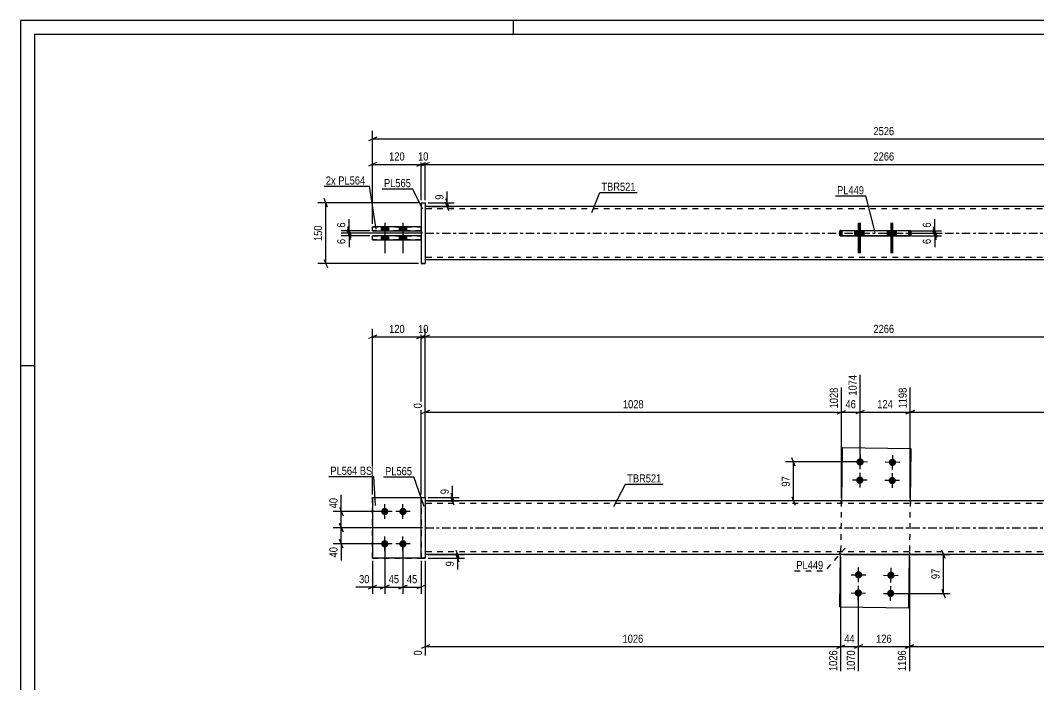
# Model space of a CAD drawing. Header units: millimetres. Extents: x 0 to 594, y 0 to 420.
# Drawn here: x 0 to 359.4, y 185.4 to 420 of the extents above; entities that cross this region are included whole.
import ezdxf

# ---------------------------------------------------------------- set-up
doc = ezdxf.new("R2010")
doc.units = ezdxf.units.MM
doc.linetypes.add('DXK_LINE_DOT2', pattern=[3.9198, 1.9599, -1.9599])
doc.linetypes.add('DXK_LINE_DOT3', pattern=[5.9187, 2.979, -0.9799, 0.9799, -0.9799])
doc.styles.add('Arial Narrow', font='ARIALN.TTF', dxfattribs={"height": 0.2})

# ---------------------------------------------------------------- blocks, each defined once
blk = doc.blocks.new('Unknown-585696459-1128')
at = {"color": 5, "linetype": 'Continuous'}
for p, q in [((594, 420), (0, 420)), ((0, 420), (0, 0)), ((174, 415), (174, 420)), ((589, 415), (5, 415)), ((5, 415), (5, 5)), ((5, 298), (0, 298))]:
    blk.add_line(p, q, dxfattribs=at)
blk = doc.blocks.new('Part-585696459-2000 - 1994')
at = {"linetype": 'Continuous'}
blk.add_hatch(color=2, dxfattribs=at).paths.add_polyline_path([(423.74, 231.42), (422.94, 232.82), (424.54, 232.82)])
at = {"color": 2, "linetype": 'Continuous'}
for p, q in [((466.6, 250.28), (142.91, 250.28)), ((466.6, 231.42), (142.91, 231.42)), ((423.74, 231.42), (422.94, 232.82)), ((422.94, 232.82), (424.54, 232.82)), ((424.54, 232.82), (423.74, 231.42))]:
    blk.add_line(p, q, dxfattribs=at)
at = {"color": 7, "linetype": 'DXK_LINE_DOT2'}
for p, q in [((142.91, 250.28), (142.91, 231.42)), ((466.6, 249.42), (142.91, 249.42)), ((289.61, 250.28), (289.61, 249.42)), ((314.2, 250.28), (314.2, 249.42)), ((466.6, 231.42), (466.6, 250.28)), ((466.6, 232.28), (142.91, 232.28)), ((289.37, 231.42), (289.37, 232.28)), ((313.96, 231.42), (313.96, 232.28))]:
    blk.add_line(p, q, dxfattribs=at)
at = {"color": 7, "linetype": 'DXK_LINE_DOT3'}
blk.add_line((142.91, 240.85), (466.6, 240.85), dxfattribs=at)
at = {"color": 2, "linetype": 'Continuous'}
blk.add_circle((423.74, 232.32), 1, dxfattribs=at)
blk = doc.blocks.new('Part-585696459-2017 - 1994')
at = {"color": 2, "linetype": 'Continuous'}
for p, q in [((124.34, 251.57), (141.48, 251.57)), ((124.34, 251.57), (124.34, 230.14)), ((141.48, 230.14), (124.34, 230.14)), ((124.34, 230.14), (124.34, 230.14))]:
    blk.add_line(p, q, dxfattribs=at)
at = {"color": 7, "linetype": 'DXK_LINE_DOT2'}
for p, q in [((124.34, 251.57), (141.48, 251.57)), ((141.48, 251.57), (141.48, 251.57)), ((141.48, 251.57), (141.48, 230.14)), ((124.34, 230.14), (141.48, 230.14)), ((124.34, 230.14), (124.34, 230.14))]:
    blk.add_line(p, q, dxfattribs=at)
blk = doc.blocks.new('Part-585696459-2022 - 1994')
at = {"color": 7, "linetype": 'DXK_LINE_DOT2'}
for p, q in [((124.34, 251.57), (141.48, 251.57)), ((124.34, 251.57), (141.48, 251.57)), ((124.34, 230.14), (124.34, 251.57)), ((141.48, 251.57), (141.48, 251.57)), ((141.48, 251.57), (141.48, 230.14)), ((124.34, 230.14), (141.48, 230.14)), ((141.48, 230.14), (124.34, 230.14)), ((124.34, 230.14), (124.34, 230.14))]:
    blk.add_line(p, q, dxfattribs=at)
blk = doc.blocks.new('Part-585696459-2027 - 1994')
at = {"color": 2, "linetype": 'Continuous'}
for p, q in [((141.48, 251.57), (142.91, 251.57)), ((141.48, 230.14), (141.48, 251.57)), ((142.91, 251.57), (142.91, 251.57)), ((142.91, 251.57), (142.91, 230.14)), ((141.48, 230.14), (142.91, 230.14))]:
    blk.add_line(p, q, dxfattribs=at)
at = {"color": 7, "linetype": 'DXK_LINE_DOT2'}
for p, q in [((141.48, 251.57), (142.91, 251.57)), ((142.91, 230.14), (141.48, 230.14)), ((141.48, 230.14), (141.48, 230.14)), ((142.91, 230.14), (142.91, 230.14))]:
    blk.add_line(p, q, dxfattribs=at)
blk = doc.blocks.new('Part-585696459-2032 - 1994')
at = {"color": 2, "linetype": 'Continuous'}
for p, q in [((290.02, 269.16), (289.77, 250.28)), ((290.02, 269.16), (314.3, 268.83)), ((314.3, 268.83), (314.05, 250.28)), ((289.26, 212.87), (289.51, 231.42)), ((313.55, 212.55), (313.8, 231.42)), ((289.26, 212.87), (313.55, 212.55))]:
    blk.add_line(p, q, dxfattribs=at)
at = {"color": 7, "linetype": 'DXK_LINE_DOT2'}
for p, q in [((289.77, 250.28), (289.51, 231.42)), ((314.05, 250.28), (313.8, 231.42))]:
    blk.add_line(p, q, dxfattribs=at)
blk = doc.blocks.new('Bolt-585696459-2034 - 1994')
at = {"linetype": 'Continuous'}
for points in [[(128.62, 245.28), (128.35, 245.31), (128.1, 245.39), (127.87, 245.53), (127.67, 245.71), (127.51, 245.92), (127.4, 246.17), (127.34, 246.43), (127.34, 246.7), (127.4, 246.96), (127.51, 247.21), (127.67, 247.43), (127.87, 247.61), (128.1, 247.74), (128.35, 247.82), (128.62, 247.85), (128.89, 247.82), (129.14, 247.74), (129.38, 247.61), (129.58, 247.43), (129.74, 247.21), (129.84, 246.96), (129.9, 246.7), (129.9, 246.43), (129.84, 246.17), (129.74, 245.92), (129.58, 245.71), (129.38, 245.53), (129.14, 245.39), (128.89, 245.31)], [(135.05, 245.28), (134.78, 245.31), (134.53, 245.39), (134.29, 245.53), (134.09, 245.71), (133.94, 245.92), (133.83, 246.17), (133.77, 246.43), (133.77, 246.7), (133.83, 246.96), (133.94, 247.21), (134.09, 247.43), (134.29, 247.61), (134.53, 247.74), (134.78, 247.82), (135.05, 247.85), (135.32, 247.82), (135.57, 247.74), (135.81, 247.61), (136.01, 247.43), (136.16, 247.21), (136.27, 246.96), (136.33, 246.7), (136.33, 246.43), (136.27, 246.17), (136.16, 245.92), (136.01, 245.71), (135.81, 245.53), (135.57, 245.39), (135.32, 245.31)], [(128.62, 233.85), (128.35, 233.88), (128.1, 233.96), (127.87, 234.1), (127.67, 234.28), (127.51, 234.49), (127.4, 234.74), (127.34, 235), (127.34, 235.27), (127.4, 235.53), (127.51, 235.78), (127.67, 236), (127.87, 236.18), (128.1, 236.31), (128.35, 236.4), (128.62, 236.42), (128.89, 236.4), (129.14, 236.31), (129.38, 236.18), (129.58, 236), (129.74, 235.78), (129.84, 235.53), (129.9, 235.27), (129.9, 235), (129.84, 234.74), (129.74, 234.49), (129.58, 234.28), (129.38, 234.1), (129.14, 233.96), (128.89, 233.88)], [(135.05, 233.85), (134.78, 233.88), (134.53, 233.96), (134.29, 234.1), (134.09, 234.28), (133.94, 234.49), (133.83, 234.74), (133.77, 235), (133.77, 235.27), (133.83, 235.53), (133.94, 235.78), (134.09, 236), (134.29, 236.18), (134.53, 236.31), (134.78, 236.4), (135.05, 236.42), (135.32, 236.4), (135.57, 236.31), (135.81, 236.18), (136.01, 236), (136.16, 235.78), (136.27, 235.53), (136.33, 235.27), (136.33, 235), (136.27, 234.74), (136.16, 234.49), (136.01, 234.28), (135.81, 234.1), (135.57, 233.96), (135.32, 233.88)]]:
    blk.add_hatch(color=1, dxfattribs=at).paths.add_polyline_path(points)
at = {"color": 1, "linetype": 'Continuous'}
for p, q in [((128.62, 243.99), (128.62, 249.14)), ((135.05, 243.99), (135.05, 249.14)), ((131.19, 246.57), (126.05, 246.57)), ((137.62, 246.57), (132.48, 246.57)), ((128.62, 232.57), (128.62, 237.71)), ((135.05, 232.57), (135.05, 237.71)), ((131.19, 235.14), (126.05, 235.14)), ((137.62, 235.14), (132.48, 235.14))]:
    blk.add_line(p, q, dxfattribs=at)
blk = doc.blocks.new('Bolt-585696459-2035 - 1994')
at = {"linetype": 'Continuous'}
for points in [[(297.67, 264.05, -1), (295.09, 264.09, -1)], [(309.09, 263.9, -1), (306.52, 263.94, -1)], [(297.58, 257.63, -1), (295.01, 257.66, -1)], [(309.01, 257.47, -1), (306.44, 257.51, -1)]]:
    blk.add_hatch(color=1, dxfattribs=at).paths.add_polyline_path(points)
at = {"color": 1, "linetype": 'Continuous'}
for p, q in [((296.41, 266.64), (296.35, 261.5)), ((307.84, 266.49), (307.77, 261.35)), ((298.95, 264.04), (293.81, 264.11)), ((310.38, 263.88), (305.24, 263.95)), ((296.33, 260.21), (296.26, 255.07)), ((307.76, 260.06), (307.69, 254.92)), ((298.86, 257.61), (293.72, 257.68)), ((310.29, 257.46), (305.15, 257.52))]:
    blk.add_line(p, q, dxfattribs=at)
blk = doc.blocks.new('Bolt-585696459-2036 - 1994')
at = {"linetype": 'Continuous'}
for points in [[(294.56, 224.23, -1), (297.13, 224.2, -1)], [(305.99, 224.08, -1), (308.56, 224.04, -1)], [(294.47, 217.8, -1), (297.05, 217.77, -1)], [(305.9, 217.65, -1), (308.47, 217.62, -1)]]:
    blk.add_hatch(color=1, dxfattribs=at).paths.add_polyline_path(points)
at = {"color": 1, "linetype": 'Continuous'}
for p, q in [((295.81, 221.64), (295.88, 226.78)), ((307.24, 221.49), (307.31, 226.63)), ((293.27, 224.25), (298.42, 224.18)), ((304.7, 224.1), (309.84, 224.03)), ((295.73, 215.21), (295.79, 220.36)), ((307.15, 215.06), (307.22, 220.2)), ((293.19, 217.82), (298.33, 217.75)), ((304.62, 217.67), (309.76, 217.6))]:
    blk.add_line(p, q, dxfattribs=at)
blk = doc.blocks.new('Part-585696459-1714 - 1676')
at = {"color": 2, "linetype": 'Continuous'}
for p, q in [((141.48, 347.11), (124.34, 347.11)), ((124.34, 345.69), (124.34, 347.11)), ((124.34, 345.69), (141.48, 345.69)), ((124.34, 345.69), (124.34, 345.69)), ((141.48, 345.69), (141.48, 347.11))]:
    blk.add_line(p, q, dxfattribs=at)
at = {"color": 7, "linetype": 'DXK_LINE_DOT2'}
for p, q in [((124.34, 347.11), (141.48, 347.11)), ((141.48, 345.69), (124.34, 345.69))]:
    blk.add_line(p, q, dxfattribs=at)
blk = doc.blocks.new('Bolt-585696459-1689 - 1676')
at = {"linetype": 'Continuous'}
for points in [[(127.34, 345.69), (129.91, 345.69), (129.91, 347.11), (127.34, 347.11)], [(127.34, 345.69), (129.91, 345.69), (129.91, 347.11), (127.34, 347.11)], [(133.76, 345.69), (136.34, 345.69), (136.34, 347.11), (133.76, 347.11)], [(133.76, 345.69), (136.34, 345.69), (136.34, 347.11), (133.76, 347.11)], [(127.34, 342.54), (129.91, 342.54), (129.91, 343.97), (127.34, 343.97)], [(127.34, 342.54), (129.91, 342.54), (129.91, 343.97), (127.34, 343.97)], [(133.76, 342.54), (136.34, 342.54), (136.34, 343.97), (133.76, 343.97)], [(133.76, 342.54), (136.34, 342.54), (136.34, 343.97), (133.76, 343.97)]]:
    blk.add_hatch(color=1, dxfattribs=at).paths.add_polyline_path(points)
at = {"color": 1, "linetype": 'Continuous'}
for p, q in [((127.34, 347.11), (127.34, 345.69)), ((127.34, 347.11), (127.34, 345.69)), ((128.62, 348.54), (128.62, 337.83)), ((128.62, 348.54), (128.62, 337.83)), ((129.91, 347.11), (129.91, 345.69)), ((129.91, 347.11), (129.91, 345.69)), ((133.76, 347.11), (133.76, 345.69)), ((133.76, 347.11), (133.76, 345.69)), ((135.05, 348.54), (135.05, 337.83)), ((135.05, 348.54), (135.05, 337.83)), ((136.34, 347.11), (136.34, 345.69)), ((136.34, 347.11), (136.34, 345.69)), ((127.34, 343.97), (127.34, 342.54)), ((127.34, 343.97), (127.34, 342.54)), ((129.91, 343.97), (129.91, 342.54)), ((129.91, 343.97), (129.91, 342.54)), ((133.76, 343.97), (133.76, 342.54)), ((133.76, 343.97), (133.76, 342.54)), ((136.34, 343.97), (136.34, 342.54)), ((136.34, 343.97), (136.34, 342.54))]:
    blk.add_line(p, q, dxfattribs=at)
blk = doc.blocks.new('Part-585696459-1694 - 1676')
at = {"color": 7, "linetype": 'DXK_LINE_DOT2'}
for p, q in [((289.26, 343.97), (289.26, 345.69)), ((289.61, 345.69), (289.26, 345.69)), ((313.55, 343.97), (313.55, 345.69)), ((289.61, 343.97), (289.26, 343.97))]:
    blk.add_line(p, q, dxfattribs=at)
at = {"color": 2, "linetype": 'Continuous'}
for p, q in [((314.3, 345.69), (289.61, 345.69)), ((290.02, 343.97), (290.02, 345.69)), ((314.3, 345.69), (314.3, 343.97)), ((314.3, 343.97), (289.61, 343.97))]:
    blk.add_line(p, q, dxfattribs=at)
blk = doc.blocks.new('Part-585696459-1699 - 1676')
at = {"color": 2, "linetype": 'Continuous'}
for p, q in [((141.48, 355.54), (142.91, 355.54)), ((141.48, 355.54), (141.48, 334.11)), ((142.91, 355.54), (142.91, 355.54)), ((142.91, 355.54), (142.91, 334.11)), ((142.91, 334.11), (141.48, 334.11)), ((141.48, 334.11), (141.48, 334.11))]:
    blk.add_line(p, q, dxfattribs=at)
at = {"color": 7, "linetype": 'DXK_LINE_DOT2'}
for p, q in [((141.48, 355.54), (142.91, 355.54)), ((141.48, 334.11), (142.91, 334.11)), ((141.48, 334.11), (141.48, 334.11))]:
    blk.add_line(p, q, dxfattribs=at)
blk = doc.blocks.new('Part-585696459-1749 - 1676')
at = {"linetype": 'Continuous'}
blk.add_hatch(color=2, dxfattribs=at).paths.add_polyline_path([(423.74, 344.83), (422.94, 346.23), (424.54, 346.23)])
at = {"color": 2, "linetype": 'Continuous'}
for p, q in [((466.6, 354.26), (142.91, 354.26)), ((289.61, 345.83), (314.2, 345.83)), ((289.61, 345.83), (289.61, 343.83)), ((313.96, 345.69), (313.96, 345.83)), ((314.2, 345.83), (314.2, 345.69)), ((423.74, 344.83), (422.94, 346.23)), ((422.94, 346.23), (424.54, 346.23)), ((424.54, 346.23), (423.74, 344.83)), ((314.2, 343.83), (289.61, 343.83)), ((313.96, 343.97), (313.96, 343.83)), ((314.2, 343.83), (314.2, 343.97)), ((466.6, 335.4), (142.91, 335.4))]:
    blk.add_line(p, q, dxfattribs=at)
at = {"color": 7, "linetype": 'DXK_LINE_DOT2'}
for p, q in [((142.91, 354.26), (142.91, 335.4)), ((466.6, 353.4), (142.91, 353.4)), ((466.6, 335.4), (466.6, 354.26)), ((289.37, 345.83), (289.37, 343.83)), ((289.61, 345.83), (289.37, 345.83)), ((313.96, 345.83), (313.96, 343.97)), ((314.2, 345.83), (314.2, 343.97)), ((289.61, 343.83), (289.37, 343.83)), ((466.6, 336.26), (142.91, 336.26))]:
    blk.add_line(p, q, dxfattribs=at)
at = {"color": 7, "linetype": 'DXK_LINE_DOT3'}
blk.add_line((142.91, 344.83), (466.6, 344.83), dxfattribs=at)
at = {"color": 2, "linetype": 'Continuous'}
blk.add_circle((423.74, 345.73), 1, dxfattribs=at)
blk = doc.blocks.new('Bolt-585696459-1755 - 1676')
at = {"linetype": 'Continuous'}
for points in [[(297.58, 345.69), (295.01, 345.69), (295.01, 343.97), (297.58, 343.97)], [(297.67, 345.69), (295.09, 345.69), (295.09, 343.97), (297.67, 343.97)], [(309.01, 345.69), (306.44, 345.69), (306.44, 343.97), (309.01, 343.97)], [(309.09, 345.69), (306.52, 345.69), (306.52, 343.97), (309.09, 343.97)]]:
    blk.add_hatch(color=1, dxfattribs=at).paths.add_polyline_path(points)
at = {"color": 1, "linetype": 'Continuous'}
for p, q in [((295.01, 345.69), (295.01, 343.97)), ((295.09, 345.69), (295.09, 343.97)), ((296.29, 348.54), (296.29, 337.83)), ((296.38, 348.54), (296.38, 337.83)), ((297.58, 345.69), (297.58, 343.97)), ((297.67, 345.69), (297.67, 343.97)), ((306.44, 345.69), (306.44, 343.97)), ((306.52, 345.69), (306.52, 343.97)), ((307.72, 348.54), (307.72, 337.83)), ((307.81, 348.54), (307.81, 337.83)), ((309.01, 345.69), (309.01, 343.97)), ((309.09, 345.69), (309.09, 343.97))]:
    blk.add_line(p, q, dxfattribs=at)
blk = doc.blocks.new('Bolt-585696459-1756 - 1676')
at = {"linetype": 'Continuous'}
for points in [[(294.47, 343.97), (297.05, 343.97), (297.05, 345.69), (294.47, 345.69)], [(294.56, 343.97), (297.13, 343.97), (297.13, 345.69), (294.56, 345.69)], [(305.9, 343.97), (308.47, 343.97), (308.47, 345.69), (305.9, 345.69)], [(305.99, 343.97), (308.56, 343.97), (308.56, 345.69), (305.99, 345.69)]]:
    blk.add_hatch(color=1, dxfattribs=at).paths.add_polyline_path(points)
at = {"color": 1, "linetype": 'Continuous'}
for p, q in [((294.47, 345.69), (294.47, 343.97)), ((294.56, 345.69), (294.56, 343.97)), ((295.76, 348.54), (295.76, 337.83)), ((295.85, 348.54), (295.85, 337.83)), ((297.05, 345.69), (297.05, 343.97)), ((297.13, 345.69), (297.13, 343.97)), ((305.9, 345.69), (305.9, 343.97)), ((305.99, 345.69), (305.99, 343.97)), ((307.19, 348.54), (307.19, 337.83)), ((307.27, 348.54), (307.27, 337.83)), ((308.47, 345.69), (308.47, 343.97)), ((308.56, 345.69), (308.56, 343.97))]:
    blk.add_line(p, q, dxfattribs=at)
blk = doc.blocks.new('Part-585696459-1776 - 1676')
at = {"color": 2, "linetype": 'Continuous'}
for p, q in [((141.48, 343.97), (124.34, 343.97)), ((124.34, 342.54), (124.34, 343.97)), ((124.34, 342.54), (141.48, 342.54)), ((124.34, 342.54), (124.34, 342.54)), ((141.48, 342.54), (141.48, 343.97))]:
    blk.add_line(p, q, dxfattribs=at)
at = {"color": 7, "linetype": 'DXK_LINE_DOT2'}
for p, q in [((124.34, 343.97), (141.48, 343.97)), ((141.48, 342.54), (124.34, 342.54))]:
    blk.add_line(p, q, dxfattribs=at)
blk = doc.blocks.new('StraightDimension-585696459-2291 - 1994')
at = {"color": 7, "linetype": 'Continuous'}
for p, q in [((143.91, 231.42), (156.71, 231.42)), ((143.91, 230.14), (156.71, 230.14)), ((153.71, 232.92), (154.91, 229.92)), ((154.91, 228.64), (153.71, 231.64)), ((154.31, 230.14), (154.31, 231.42))]:
    blk.add_line(p, q, dxfattribs=at)
at = {"color": 0}
blk.add_wipeout([(153.56, 229.61), (149.36, 229.61), (149.36, 226.58), (153.56, 226.58)], dxfattribs=at)
at = {"color": 7, "linetype": 'Continuous'}
blk.add_line((154.31, 230.14), (154.31, 226.06), dxfattribs=at)
blk.add_line((154.31, 230.14), (154.31, 226.06), dxfattribs=at)
at = {"color": 3, "style": 'Arial Narrow'}
blk.add_text('9', height=2.86, rotation=90.0002, dxfattribs=at).set_placement((152.96, 227.18))
blk = doc.blocks.new('StraightDimension-585696459-2326 - 1994')
at = {"color": 7, "linetype": 'Continuous'}
for p, q in [((289.51, 230.42), (289.51, 190.23)), ((295.76, 216.79), (295.76, 190.23)), ((288.01, 198.25), (291.01, 199.45)), ((289.51, 198.85), (295.76, 198.85)), ((297.26, 199.45), (294.26, 198.25))]:
    blk.add_line(p, q, dxfattribs=at)
at = {"color": 0}
blk.add_wipeout([(295.06, 199.6), (295.06, 203.8), (290.21, 203.8), (290.21, 199.6)], dxfattribs=at)
at = {"color": 3, "style": 'Arial Narrow'}
blk.add_text('44', height=2.863, dxfattribs=at).set_placement((290.81, 200.2))
at = {"color": 0, "linetype": 'Continuous'}
blk.add_wipeout([(295.16, 198.15), (290.96, 198.15), (290.96, 189.63), (295.16, 189.63)], dxfattribs=at)
at = {"color": 3, "linetype": 'Continuous', "style": 'Arial Narrow'}
blk.add_text('1070', height=2.863, rotation=90.0002, dxfattribs=at).set_placement((294.56, 190.23))
blk = doc.blocks.new('StraightDimension-585696459-2366 - 1994')
at = {"color": 7, "linetype": 'Continuous'}
for p, q in [((128.62, 234.14), (128.62, 217.51)), ((135.05, 234.14), (135.05, 217.51)), ((127.12, 219.31), (130.12, 220.51)), ((128.62, 219.91), (135.05, 219.91)), ((136.55, 220.51), (133.55, 219.31))]:
    blk.add_line(p, q, dxfattribs=at)
at = {"color": 0}
blk.add_wipeout([(134.26, 220.66), (134.26, 224.86), (129.41, 224.86), (129.41, 220.66)], dxfattribs=at)
at = {"color": 3, "style": 'Arial Narrow'}
blk.add_text('45', height=2.863, dxfattribs=at).set_placement((130.01, 221.26))
blk = doc.blocks.new('StraightDimension-585696459-2139 - 1994')
at = {"color": 7, "linetype": 'Continuous'}
for p, q in [((295.38, 264.07), (270.07, 264.07)), ((273.52, 262.57), (272.32, 265.57)), ((272.92, 250.28), (272.92, 264.07)), ((272.32, 251.78), (273.52, 248.78)), ((313.05, 250.28), (270.07, 250.28))]:
    blk.add_line(p, q, dxfattribs=at)
at = {"color": 0}
blk.add_wipeout([(272.17, 259.6), (267.97, 259.6), (267.97, 254.75), (272.17, 254.75)], dxfattribs=at)
at = {"color": 3, "style": 'Arial Narrow'}
blk.add_text('97', height=2.863, rotation=90.0002, dxfattribs=at).set_placement((271.57, 255.35))
blk = doc.blocks.new('StraightDimension-585696459-2044 - 1994')
at = {"color": 7, "linetype": 'Continuous'}
for p, q in [((124.34, 252.57), (124.34, 311.11)), ((141.48, 252.57), (141.48, 311.11)), ((125.84, 308.86), (122.84, 307.66)), ((124.34, 308.26), (141.48, 308.26)), ((139.98, 307.66), (142.98, 308.86))]:
    blk.add_line(p, q, dxfattribs=at)
at = {"color": 0}
blk.add_wipeout([(136.25, 309.01), (136.25, 313.21), (129.57, 313.21), (129.57, 309.01)], dxfattribs=at)
at = {"color": 3, "style": 'Arial Narrow'}
blk.add_text('120', height=2.863, dxfattribs=at).set_placement((130.17, 309.61))
blk = doc.blocks.new('StraightDimension-585696459-2066 - 1994')
at = {"color": 7, "linetype": 'Continuous'}
for p, q in [((141.48, 252.57), (141.48, 311.11)), ((142.91, 252.57), (142.91, 311.11)), ((139.98, 307.66), (142.98, 308.86)), ((144.41, 308.86), (141.41, 307.66)), ((141.48, 308.26), (142.91, 308.26))]:
    blk.add_line(p, q, dxfattribs=at)
at = {"color": 0}
blk.add_wipeout([(144.62, 309.01), (144.62, 313.21), (139.76, 313.21), (139.76, 309.01)], dxfattribs=at)
at = {"color": 3, "style": 'Arial Narrow'}
blk.add_text('10', height=2.863, dxfattribs=at).set_placement((140.36, 309.61))
blk = doc.blocks.new('StraightDimension-585696459-2340 - 1994')
at = {"color": 7, "linetype": 'Continuous'}
for p, q in [((289.51, 230.42), (289.51, 190.23)), ((142.91, 229.14), (142.91, 195.72)), ((144.41, 199.45), (141.41, 198.25)), ((142.91, 198.85), (289.51, 198.85)), ((288.01, 198.25), (291.01, 199.45))]:
    blk.add_line(p, q, dxfattribs=at)
at = {"color": 0}
blk.add_wipeout([(220.47, 199.6), (220.47, 203.8), (211.95, 203.8), (211.95, 199.6)], dxfattribs=at)
at = {"color": 0, "linetype": 'Continuous'}
for points in [[(142.31, 198.15), (138.11, 198.15), (138.11, 195.12), (142.31, 195.12)], [(288.91, 198.15), (284.71, 198.15), (284.71, 189.63), (288.91, 189.63)]]:
    blk.add_wipeout(points, dxfattribs=at)
at = {"color": 3, "style": 'Arial Narrow'}
blk.add_text('1026', height=2.863, dxfattribs=at).set_placement((212.55, 200.2))
at = {"color": 3, "linetype": 'Continuous', "style": 'Arial Narrow'}
for s, height, p in [('0', 2.86, (141.71, 195.72)), ('1026', 2.863, (288.31, 190.23))]:
    blk.add_text(s, height=height, rotation=90.0002, dxfattribs=at).set_placement(p)
blk = doc.blocks.new('StraightDimension-585696459-2083 - 1994')
at = {"color": 7, "linetype": 'Continuous'}
for p, q in [((142.91, 252.57), (142.91, 311.11)), ((466.6, 252.57), (466.6, 311.11)), ((144.41, 308.86), (141.41, 307.66)), ((142.91, 308.26), (466.6, 308.26)), ((465.1, 307.66), (468.1, 308.86))]:
    blk.add_line(p, q, dxfattribs=at)
at = {"color": 0}
blk.add_wipeout([(309.01, 309.01), (309.01, 313.21), (300.5, 313.21), (300.5, 309.01)], dxfattribs=at)
at = {"color": 3, "style": 'Arial Narrow'}
blk.add_text('2266', height=2.863, dxfattribs=at).set_placement((301.1, 309.61))
blk = doc.blocks.new('StraightDimension-585696459-2416 - 1994')
at = {"color": 7, "linetype": 'Continuous'}
for p, q in [((296.38, 265.07), (296.38, 294.8)), ((314.05, 251.28), (314.05, 290.3)), ((297.88, 282.28), (294.88, 281.08)), ((296.38, 281.68), (314.05, 281.68)), ((312.55, 281.08), (315.55, 282.28))]:
    blk.add_line(p, q, dxfattribs=at)
at = {"color": 0}
blk.add_wipeout([(308.56, 282.43), (308.56, 286.63), (301.87, 286.63), (301.87, 282.43)], dxfattribs=at)
at = {"color": 0, "linetype": 'Continuous'}
blk.add_wipeout([(313.45, 290.9), (309.25, 290.9), (309.25, 282.38), (313.45, 282.38)], dxfattribs=at)
at = {"color": 3, "linetype": 'Continuous', "style": 'Arial Narrow'}
blk.add_text('1198', height=2.863, rotation=90.0002, dxfattribs=at).set_placement((312.85, 282.98))
at = {"color": 3, "style": 'Arial Narrow'}
blk.add_text('124', height=2.863, dxfattribs=at).set_placement((302.47, 283.03))
blk = doc.blocks.new('StraightDimension-585696459-2189 - 1994')
at = {"color": 7, "linetype": 'Continuous'}
for p, q in [((290.51, 231.42), (328.2, 231.42)), ((326.4, 229.92), (325.2, 232.92)), ((325.8, 217.63), (325.8, 231.42)), ((308.19, 217.63), (328.2, 217.63)), ((325.2, 219.13), (326.4, 216.13))]:
    blk.add_line(p, q, dxfattribs=at)
at = {"color": 0}
blk.add_wipeout([(325.05, 226.96), (320.85, 226.96), (320.85, 222.1), (325.05, 222.1)], dxfattribs=at)
at = {"color": 3, "style": 'Arial Narrow'}
blk.add_text('97', height=2.863, rotation=90.0002, dxfattribs=at).set_placement((324.45, 222.7))
blk = doc.blocks.new('StraightDimension-585696459-2432 - 1994')
at = {"color": 7, "linetype": 'Continuous'}
for p, q in [((314.05, 251.28), (314.05, 290.3)), ((466.6, 252.57), (466.6, 290.3)), ((315.55, 282.28), (312.55, 281.08)), ((314.05, 281.68), (466.6, 281.68)), ((465.1, 281.08), (468.1, 282.28))]:
    blk.add_line(p, q, dxfattribs=at)
at = {"color": 0, "linetype": 'Continuous'}
blk.add_wipeout([(466, 290.9), (461.8, 290.9), (461.8, 282.38), (466, 282.38)], dxfattribs=at)
at = {"color": 0}
blk.add_wipeout([(394.58, 282.43), (394.58, 286.63), (386.07, 286.63), (386.07, 282.43)], dxfattribs=at)
at = {"color": 3, "linetype": 'Continuous', "style": 'Arial Narrow'}
blk.add_text('2266', height=2.863, rotation=90.0002, dxfattribs=at).set_placement((465.4, 282.98))
at = {"color": 3, "style": 'Arial Narrow'}
blk.add_text('1068', height=2.863, dxfattribs=at).set_placement((386.67, 283.03))
blk = doc.blocks.new('StraightDimension-585696459-2255 - 1994')
at = {"color": 7, "linetype": 'Continuous'}
for p, q in [((141.91, 240.85), (110.43, 240.85)), ((112.68, 242.35), (113.88, 239.35)), ((113.28, 235.14), (113.28, 240.85)), ((127.62, 235.14), (110.43, 235.14)), ((113.88, 233.64), (112.68, 236.64))]:
    blk.add_line(p, q, dxfattribs=at)
at = {"color": 0}
blk.add_wipeout([(112.53, 234.61), (108.33, 234.61), (108.33, 229.76), (112.53, 229.76)], dxfattribs=at)
at = {"color": 7, "linetype": 'Continuous'}
blk.add_line((113.28, 235.14), (113.28, 229.23), dxfattribs=at)
blk.add_line((113.28, 235.14), (113.28, 229.23), dxfattribs=at)
at = {"color": 3, "style": 'Arial Narrow'}
blk.add_text('40', height=2.863, rotation=90.0002, dxfattribs=at).set_placement((111.93, 230.36))
blk = doc.blocks.new('StraightDimension-585696459-2268 - 1994')
at = {"color": 7, "linetype": 'Continuous'}
for p, q in [((112.68, 248.07), (113.88, 245.07)), ((127.62, 246.57), (110.43, 246.57)), ((113.28, 240.85), (113.28, 246.57)), ((141.91, 240.85), (110.43, 240.85)), ((113.88, 239.35), (112.68, 242.35))]:
    blk.add_line(p, q, dxfattribs=at)
at = {"color": 0}
blk.add_wipeout([(112.53, 251.95), (108.33, 251.95), (108.33, 247.09), (112.53, 247.09)], dxfattribs=at)
at = {"color": 7, "linetype": 'Continuous'}
blk.add_line((113.28, 246.57), (113.28, 252.47), dxfattribs=at)
blk.add_line((113.28, 246.57), (113.28, 252.47), dxfattribs=at)
at = {"color": 3, "style": 'Arial Narrow'}
blk.add_text('40', height=2.863, rotation=90.0002, dxfattribs=at).set_placement((111.93, 247.69))
blk = doc.blocks.new('StraightDimension-585696459-2353 - 1994')
at = {"color": 7, "linetype": 'Continuous'}
for p, q in [((135.05, 234.14), (135.05, 217.51)), ((141.48, 229.14), (141.48, 217.51)), ((133.55, 219.31), (136.55, 220.51)), ((135.05, 219.91), (141.48, 219.91)), ((142.98, 220.51), (139.98, 219.31))]:
    blk.add_line(p, q, dxfattribs=at)
at = {"color": 0}
blk.add_wipeout([(140.69, 220.66), (140.69, 224.86), (135.84, 224.86), (135.84, 220.66)], dxfattribs=at)
at = {"color": 3, "style": 'Arial Narrow'}
blk.add_text('45', height=2.863, dxfattribs=at).set_placement((136.44, 221.26))
blk = doc.blocks.new('StraightDimension-585696459-2282 - 1994')
at = {"color": 7, "linetype": 'Continuous'}
for p, q in [((151.91, 253.07), (153.11, 250.07)), ((153.11, 248.78), (151.91, 251.78)), ((143.91, 251.57), (154.91, 251.57)), ((143.91, 250.28), (154.91, 250.28)), ((152.51, 250.28), (152.51, 251.57))]:
    blk.add_line(p, q, dxfattribs=at)
at = {"color": 0}
blk.add_wipeout([(151.76, 255.12), (147.56, 255.12), (147.56, 252.09), (151.76, 252.09)], dxfattribs=at)
at = {"color": 7, "linetype": 'Continuous'}
blk.add_line((152.51, 251.57), (152.51, 255.64), dxfattribs=at)
blk.add_line((152.51, 251.57), (152.51, 255.64), dxfattribs=at)
at = {"color": 3, "style": 'Arial Narrow'}
blk.add_text('9', height=2.86, rotation=90.0002, dxfattribs=at).set_placement((151.16, 252.69))
blk = doc.blocks.new('StraightDimension-585696459-2300 - 1994')
at = {"color": 7, "linetype": 'Continuous'}
for p, q in [((313.8, 230.42), (313.8, 190.23)), ((466.6, 229.14), (466.6, 190.23)), ((315.3, 199.45), (312.3, 198.25)), ((313.8, 198.85), (466.6, 198.85)), ((465.1, 198.25), (468.1, 199.45))]:
    blk.add_line(p, q, dxfattribs=at)
at = {"color": 0}
blk.add_wipeout([(394.46, 199.6), (394.46, 203.8), (385.94, 203.8), (385.94, 199.6)], dxfattribs=at)
at = {"color": 0, "linetype": 'Continuous'}
blk.add_wipeout([(466, 198.15), (461.8, 198.15), (461.8, 189.63), (466, 189.63)], dxfattribs=at)
at = {"color": 3, "style": 'Arial Narrow'}
blk.add_text('1070', height=2.863, dxfattribs=at).set_placement((386.54, 200.2))
at = {"color": 3, "linetype": 'Continuous', "style": 'Arial Narrow'}
blk.add_text('2266', height=2.863, rotation=90.0002, dxfattribs=at).set_placement((465.4, 190.23))
blk = doc.blocks.new('StraightDimension-585696459-2312 - 1994')
at = {"color": 7, "linetype": 'Continuous'}
for p, q in [((313.8, 230.42), (313.8, 190.23)), ((295.76, 216.79), (295.76, 190.23)), ((297.26, 199.45), (294.26, 198.25)), ((295.76, 198.85), (313.8, 198.85)), ((312.3, 198.25), (315.3, 199.45))]:
    blk.add_line(p, q, dxfattribs=at)
at = {"color": 0}
blk.add_wipeout([(308.12, 199.6), (308.12, 203.8), (301.44, 203.8), (301.44, 199.6)], dxfattribs=at)
at = {"color": 3, "style": 'Arial Narrow'}
blk.add_text('126', height=2.863, dxfattribs=at).set_placement((302.04, 200.2))
at = {"color": 0, "linetype": 'Continuous'}
blk.add_wipeout([(313.2, 198.15), (309, 198.15), (309, 189.63), (313.2, 189.63)], dxfattribs=at)
at = {"color": 3, "linetype": 'Continuous', "style": 'Arial Narrow'}
blk.add_text('1196', height=2.863, rotation=90.0002, dxfattribs=at).set_placement((312.6, 190.23))
blk = doc.blocks.new('StraightDimension-585696459-2373 - 1994')
at = {"color": 7, "linetype": 'Continuous'}
for p, q in [((128.62, 234.14), (128.62, 217.51)), ((124.34, 229.14), (124.34, 217.51)), ((122.84, 219.31), (125.84, 220.51)), ((124.34, 219.91), (128.62, 219.91)), ((130.12, 220.51), (127.12, 219.31))]:
    blk.add_line(p, q, dxfattribs=at)
at = {"color": 0}
blk.add_wipeout([(123.81, 220.66), (123.81, 224.86), (118.95, 224.86), (118.95, 220.66)], dxfattribs=at)
at = {"color": 7, "linetype": 'Continuous'}
blk.add_line((124.34, 219.91), (118.43, 219.91), dxfattribs=at)
blk.add_line((124.34, 219.91), (118.43, 219.91), dxfattribs=at)
at = {"color": 3, "style": 'Arial Narrow'}
blk.add_text('30', height=2.863, dxfattribs=at).set_placement((119.55, 221.26))
blk = doc.blocks.new('StraightDimension-585696459-2384 - 1994')
at = {"color": 7, "linetype": 'Continuous'}
for p, q in [((289.77, 251.28), (289.77, 290.3)), ((142.91, 251.28), (142.91, 284.81)), ((144.41, 282.28), (141.41, 281.08)), ((142.91, 281.68), (289.77, 281.68)), ((288.27, 281.08), (291.27, 282.28))]:
    blk.add_line(p, q, dxfattribs=at)
at = {"color": 0, "linetype": 'Continuous'}
for points in [[(289.17, 290.9), (284.97, 290.9), (284.97, 282.38), (289.17, 282.38)], [(142.31, 285.41), (138.11, 285.41), (138.11, 282.38), (142.31, 282.38)]]:
    blk.add_wipeout(points, dxfattribs=at)
at = {"color": 0}
blk.add_wipeout([(220.59, 282.43), (220.59, 286.63), (212.08, 286.63), (212.08, 282.43)], dxfattribs=at)
at = {"color": 3, "linetype": 'Continuous', "style": 'Arial Narrow'}
for s, height, p in [('1028', 2.863, (288.57, 282.98)), ('0', 2.86, (141.71, 282.98))]:
    blk.add_text(s, height=height, rotation=90.0002, dxfattribs=at).set_placement(p)
at = {"color": 3, "style": 'Arial Narrow'}
blk.add_text('1028', height=2.863, dxfattribs=at).set_placement((212.68, 283.03))
blk = doc.blocks.new('StraightDimension-585696459-2400 - 1994')
at = {"color": 7, "linetype": 'Continuous'}
for p, q in [((296.38, 265.07), (296.38, 294.8)), ((289.77, 251.28), (289.77, 290.3)), ((288.27, 281.08), (291.27, 282.28)), ((289.77, 281.68), (296.38, 281.68)), ((297.88, 282.28), (294.88, 281.08))]:
    blk.add_line(p, q, dxfattribs=at)
at = {"color": 0}
blk.add_wipeout([(295.5, 282.43), (295.5, 286.63), (290.64, 286.63), (290.64, 282.43)], dxfattribs=at)
at = {"color": 0, "linetype": 'Continuous'}
blk.add_wipeout([(295.78, 295.4), (291.58, 295.4), (291.58, 286.88), (295.78, 286.88)], dxfattribs=at)
at = {"color": 3, "linetype": 'Continuous', "style": 'Arial Narrow'}
blk.add_text('1074', height=2.863, rotation=90.0002, dxfattribs=at).set_placement((295.18, 287.48))
at = {"color": 3, "style": 'Arial Narrow'}
blk.add_text('46', height=2.863, dxfattribs=at).set_placement((291.24, 283.03))
blk = doc.blocks.new('StraightDimension-585696459-1778 - 1676')
at = {"color": 7, "linetype": 'Continuous'}
for p, q in [((150.08, 357.04), (151.28, 354.04)), ((143.91, 355.54), (153.08, 355.54)), ((143.91, 354.26), (153.08, 354.26)), ((151.28, 352.76), (150.08, 355.76)), ((150.68, 354.26), (150.68, 355.54))]:
    blk.add_line(p, q, dxfattribs=at)
at = {"color": 0}
blk.add_wipeout([(149.93, 359.1), (145.73, 359.1), (145.73, 356.07), (149.93, 356.07)], dxfattribs=at)
at = {"color": 7, "linetype": 'Continuous'}
blk.add_line((150.68, 355.54), (150.68, 359.62), dxfattribs=at)
blk.add_line((150.68, 355.54), (150.68, 359.62), dxfattribs=at)
at = {"color": 3, "style": 'Arial Narrow'}
blk.add_text('9', height=2.86, rotation=90.0002, dxfattribs=at).set_placement((149.33, 356.67))
blk = doc.blocks.new('StraightDimension-585696459-1872 - 1676')
at = {"color": 7, "linetype": 'Continuous'}
for p, q in [((125.84, 378.71), (122.84, 377.51)), ((124.34, 348.11), (124.34, 380.96)), ((124.34, 378.11), (485.17, 378.11))]:
    blk.add_line(p, q, dxfattribs=at)
at = {"color": 0}
blk.add_wipeout([(309.01, 378.86), (309.01, 383.06), (300.5, 383.06), (300.5, 378.86)], dxfattribs=at)
at = {"color": 3, "style": 'Arial Narrow'}
blk.add_text('2526', height=2.863, dxfattribs=at).set_placement((301.1, 379.46))
blk = doc.blocks.new('StraightDimension-585696459-1892 - 1676')
at = {"color": 7, "linetype": 'Continuous'}
for p, q in [((108.43, 354.04), (107.23, 357.04)), ((140.48, 355.54), (104.98, 355.54)), ((107.83, 334.11), (107.83, 355.54)), ((107.23, 335.61), (108.43, 332.61)), ((140.48, 334.11), (104.98, 334.11))]:
    blk.add_line(p, q, dxfattribs=at)
at = {"color": 0}
blk.add_wipeout([(107.08, 348.17), (102.88, 348.17), (102.88, 341.49), (107.08, 341.49)], dxfattribs=at)
at = {"color": 3, "style": 'Arial Narrow'}
blk.add_text('150', height=2.863, rotation=90.0002, dxfattribs=at).set_placement((106.48, 342.09))
blk = doc.blocks.new('StraightDimension-585696459-1883 - 1676')
at = {"color": 7, "linetype": 'Continuous'}
for p, q in [((322.13, 346.33), (323.33, 343.33)), ((323.33, 342.47), (322.13, 345.47)), ((314.55, 344.83), (325.13, 344.83)), ((314.55, 343.97), (325.13, 343.97)), ((322.73, 343.97), (322.73, 344.83))]:
    blk.add_line(p, q, dxfattribs=at)
at = {"color": 0}
blk.add_wipeout([(321.98, 343.45), (317.78, 343.45), (317.78, 340.42), (321.98, 340.42)], dxfattribs=at)
at = {"color": 7, "linetype": 'Continuous'}
blk.add_line((322.73, 343.97), (322.73, 339.89), dxfattribs=at)
blk.add_line((322.73, 343.97), (322.73, 339.89), dxfattribs=at)
at = {"color": 3, "style": 'Arial Narrow'}
blk.add_text('6', height=2.86, rotation=90.0002, dxfattribs=at).set_placement((321.38, 341.02))
blk = doc.blocks.new('StraightDimension-585696459-1919 - 1676')
at = {"color": 7, "linetype": 'Continuous'}
for p, q in [((123.34, 345.69), (113.18, 345.69)), ((115.43, 347.19), (116.63, 344.19)), ((116.63, 343.33), (115.43, 346.33)), ((116.03, 344.83), (116.03, 345.69)), ((141.91, 344.83), (113.18, 344.83))]:
    blk.add_line(p, q, dxfattribs=at)
at = {"color": 0}
blk.add_wipeout([(115.28, 349.24), (111.08, 349.24), (111.08, 346.21), (115.28, 346.21)], dxfattribs=at)
at = {"color": 7, "linetype": 'Continuous'}
blk.add_line((116.03, 345.69), (116.03, 349.76), dxfattribs=at)
blk.add_line((116.03, 345.69), (116.03, 349.76), dxfattribs=at)
at = {"color": 3, "style": 'Arial Narrow'}
blk.add_text('6', height=2.86, rotation=90.0002, dxfattribs=at).set_placement((114.68, 346.81))
blk = doc.blocks.new('StraightDimension-585696459-1841 - 1676')
at = {"color": 7, "linetype": 'Continuous'}
for p, q in [((142.91, 356.54), (142.91, 372.01)), ((466.6, 356.54), (466.6, 372.01)), ((144.41, 369.76), (141.41, 368.56)), ((142.91, 369.16), (466.6, 369.16)), ((465.1, 368.56), (468.1, 369.76))]:
    blk.add_line(p, q, dxfattribs=at)
at = {"color": 0}
blk.add_wipeout([(309.01, 369.91), (309.01, 374.11), (300.5, 374.11), (300.5, 369.91)], dxfattribs=at)
at = {"color": 3, "style": 'Arial Narrow'}
blk.add_text('2266', height=2.863, dxfattribs=at).set_placement((301.1, 370.51))
blk = doc.blocks.new('StraightDimension-585696459-1851 - 1676')
at = {"color": 7, "linetype": 'Continuous'}
for p, q in [((124.34, 348.11), (124.34, 372.01)), ((141.48, 356.54), (141.48, 372.01)), ((125.84, 369.76), (122.84, 368.56)), ((124.34, 369.16), (141.48, 369.16)), ((139.98, 368.56), (142.98, 369.76))]:
    blk.add_line(p, q, dxfattribs=at)
at = {"color": 0}
blk.add_wipeout([(136.25, 369.91), (136.25, 374.11), (129.57, 374.11), (129.57, 369.91)], dxfattribs=at)
at = {"color": 3, "style": 'Arial Narrow'}
blk.add_text('120', height=2.863, dxfattribs=at).set_placement((130.17, 370.51))
blk = doc.blocks.new('StraightDimension-585696459-1861 - 1676')
at = {"color": 7, "linetype": 'Continuous'}
for p, q in [((141.48, 356.54), (141.48, 372.01)), ((142.91, 356.54), (142.91, 372.01)), ((139.98, 368.56), (142.98, 369.76)), ((144.41, 369.76), (141.41, 368.56)), ((141.48, 369.16), (142.91, 369.16))]:
    blk.add_line(p, q, dxfattribs=at)
at = {"color": 0}
blk.add_wipeout([(144.62, 369.91), (144.62, 374.11), (139.76, 374.11), (139.76, 369.91)], dxfattribs=at)
at = {"color": 3, "style": 'Arial Narrow'}
blk.add_text('10', height=2.863, dxfattribs=at).set_placement((140.36, 370.51))
blk = doc.blocks.new('StraightDimension-585696459-1887 - 1676')
at = {"color": 7, "linetype": 'Continuous'}
for p, q in [((314.55, 345.69), (325.13, 345.69)), ((322.13, 347.19), (323.33, 344.19)), ((323.33, 343.33), (322.13, 346.33)), ((322.73, 344.83), (322.73, 345.69)), ((314.55, 344.83), (325.13, 344.83))]:
    blk.add_line(p, q, dxfattribs=at)
at = {"color": 0}
blk.add_wipeout([(321.98, 349.24), (317.78, 349.24), (317.78, 346.21), (321.98, 346.21)], dxfattribs=at)
at = {"color": 7, "linetype": 'Continuous'}
blk.add_line((322.73, 345.69), (322.73, 349.76), dxfattribs=at)
blk.add_line((322.73, 345.69), (322.73, 349.76), dxfattribs=at)
at = {"color": 3, "style": 'Arial Narrow'}
blk.add_text('6', height=2.86, rotation=90.0002, dxfattribs=at).set_placement((321.38, 346.81))
blk = doc.blocks.new('StraightDimension-585696459-1903 - 1676')
at = {"color": 7, "linetype": 'Continuous'}
for p, q in [((115.43, 346.33), (116.63, 343.33)), ((116.63, 342.47), (115.43, 345.47)), ((141.91, 344.83), (113.18, 344.83)), ((123.34, 343.97), (113.18, 343.97)), ((116.03, 343.97), (116.03, 344.83))]:
    blk.add_line(p, q, dxfattribs=at)
at = {"color": 0}
blk.add_wipeout([(115.28, 343.45), (111.08, 343.45), (111.08, 340.42), (115.28, 340.42)], dxfattribs=at)
at = {"color": 7, "linetype": 'Continuous'}
blk.add_line((116.03, 343.97), (116.03, 339.89), dxfattribs=at)
blk.add_line((116.03, 343.97), (116.03, 339.89), dxfattribs=at)
at = {"color": 3, "style": 'Arial Narrow'}
blk.add_text('6', height=2.86, rotation=90.0002, dxfattribs=at).set_placement((114.68, 341.02))
blk = doc.blocks.new('Mark-585696459-1996 - 1994')
at = {"color": 0}
blk.add_wipeout([(226.24, 256.84), (226.24, 259.84), (214.19, 259.84), (214.19, 256.84)], dxfattribs=at)
blk.add_wipeout([(226.24, 256.84), (226.24, 259.84), (214.19, 259.84), (214.19, 256.84)], dxfattribs=at)
at = {"color": 30, "linetype": 'Continuous'}
for p, q in [((209.51, 248.34), (213.59, 256.24)), ((213.59, 256.24), (226.84, 256.24))]:
    blk.add_line(p, q, dxfattribs=at)
at = {"color": 3, "style": 'Arial Narrow'}
blk.add_text('TBR521', height=2.863, dxfattribs=at).set_placement((214.19, 256.84))
blk = doc.blocks.new('MarkSet-585696459-2462 - 1994')
at = {"color": 0}
blk.add_wipeout([(118.92, 259.52), (118.92, 262.52), (109.42, 262.52), (109.42, 259.52)], dxfattribs=at)
blk.add_wipeout([(118.92, 259.52), (118.92, 262.52), (109.42, 262.52), (109.42, 259.52)], dxfattribs=at)
blk.add_wipeout([(124.2, 259.52), (124.2, 262.52), (119.82, 262.52), (119.82, 259.52)], dxfattribs=at)
blk.add_wipeout([(124.2, 259.52), (124.2, 262.52), (119.82, 262.52), (119.82, 259.52)], dxfattribs=at)
at = {"color": 30, "linetype": 'Continuous'}
for p in [(108.82, 258.92), (125.34, 248.64)]:
    blk.add_line(p, (124.8, 258.92), dxfattribs=at)
at = {"color": 3, "style": 'Arial Narrow'}
for s, p in [('PL564', (109.42, 259.52)), ('BS', (119.82, 259.52))]:
    blk.add_text(s, height=2.863, dxfattribs=at).set_placement(p)
blk = doc.blocks.new('Mark-585696459-2023 - 1994')
at = {"color": 0}
blk.add_wipeout([(138.24, 259.39), (138.24, 262.39), (128.74, 262.39), (128.74, 259.39)], dxfattribs=at)
blk.add_wipeout([(138.24, 259.39), (138.24, 262.39), (128.74, 262.39), (128.74, 259.39)], dxfattribs=at)
at = {"color": 30, "linetype": 'Continuous'}
for p in [(128.14, 258.79), (142.55, 248.35)]:
    blk.add_line(p, (138.84, 258.79), dxfattribs=at)
at = {"color": 3, "style": 'Arial Narrow'}
blk.add_text('PL565', height=2.863, dxfattribs=at).set_placement((128.74, 259.39))
blk = doc.blocks.new('Mark-585696459-2028 - 1994')
at = {"color": 0}
blk.add_wipeout([(283.39, 226.22), (283.39, 229.22), (273.88, 229.22), (273.88, 226.22)], dxfattribs=at)
blk.add_wipeout([(283.39, 226.22), (283.39, 229.22), (273.88, 229.22), (273.88, 226.22)], dxfattribs=at)
at = {"color": 30, "linetype": 'DXK_LINE_DOT2'}
for p in [(291.18, 233.67), (273.28, 225.62)]:
    blk.add_line(p, (283.99, 225.62), dxfattribs=at)
at = {"color": 3, "style": 'Arial Narrow'}
blk.add_text('PL449', height=2.863, dxfattribs=at).set_placement((273.88, 226.22))
blk = doc.blocks.new('Mark-585696459-1690 - 1676')
at = {"color": 0}
blk.add_wipeout([(297.77, 358.6), (297.77, 361.6), (288.27, 361.6), (288.27, 358.6)], dxfattribs=at)
blk.add_wipeout([(297.77, 358.6), (297.77, 361.6), (288.27, 361.6), (288.27, 358.6)], dxfattribs=at)
at = {"color": 30, "linetype": 'Continuous'}
for p in [(287.67, 358), (301.76, 345.07)]:
    blk.add_line(p, (298.37, 358), dxfattribs=at)
at = {"color": 3, "style": 'Arial Narrow'}
blk.add_text('PL449', height=2.863, dxfattribs=at).set_placement((288.27, 358.6))
blk = doc.blocks.new('MarkSet-585696459-1957 - 1676')
at = {"color": 0}
blk.add_wipeout([(111.3, 362.02), (111.3, 365.02), (107.83, 365.02), (107.83, 362.02)], dxfattribs=at)
blk.add_wipeout([(111.3, 362.02), (111.3, 365.02), (107.83, 365.02), (107.83, 362.02)], dxfattribs=at)
blk.add_wipeout([(121.71, 362.02), (121.71, 365.02), (112.2, 365.02), (112.2, 362.02)], dxfattribs=at)
blk.add_wipeout([(121.71, 362.02), (121.71, 365.02), (112.2, 365.02), (112.2, 362.02)], dxfattribs=at)
at = {"color": 30, "linetype": 'Continuous'}
for p in [(107.23, 361.42), (125.55, 346.23)]:
    blk.add_line(p, (123.21, 361.42), dxfattribs=at)
at = {"color": 3, "style": 'Arial Narrow'}
for s, p in [('2x', (107.83, 362.02)), ('PL564', (112.2, 362.02))]:
    blk.add_text(s, height=2.863, dxfattribs=at).set_placement(p)
blk = doc.blocks.new('Mark-585696459-1695 - 1676')
at = {"color": 0}
blk.add_wipeout([(137.85, 361.1), (137.85, 364.1), (128.35, 364.1), (128.35, 361.1)], dxfattribs=at)
blk.add_wipeout([(137.85, 361.1), (137.85, 364.1), (128.35, 364.1), (128.35, 361.1)], dxfattribs=at)
at = {"color": 30, "linetype": 'Continuous'}
for p in [(127.75, 360.5), (142.02, 353.36)]:
    blk.add_line(p, (138.45, 360.5), dxfattribs=at)
at = {"color": 3, "style": 'Arial Narrow'}
blk.add_text('PL565', height=2.863, dxfattribs=at).set_placement((128.35, 361.1))
blk = doc.blocks.new('Mark-585696459-1745 - 1676')
at = {"color": 0}
blk.add_wipeout([(217.15, 359.81), (217.15, 362.81), (205.09, 362.81), (205.09, 359.81)], dxfattribs=at)
blk.add_wipeout([(217.15, 359.81), (217.15, 362.81), (205.09, 362.81), (205.09, 359.81)], dxfattribs=at)
at = {"color": 30, "linetype": 'Continuous'}
for p, q in [((201.67, 352.13), (204.49, 359.21)), ((204.49, 359.21), (217.75, 359.21))]:
    blk.add_line(p, q, dxfattribs=at)
at = {"color": 3, "style": 'Arial Narrow'}
blk.add_text('TBR521', height=2.863, dxfattribs=at).set_placement((205.09, 359.81))

msp = doc.modelspace()

# ---------------------------------------------------------------- block references
for name in ['Unknown-585696459-1128', 'Part-585696459-1699 - 1676', 'Part-585696459-1749 - 1676', 'Part-585696459-1714 - 1676', 'Bolt-585696459-1689 - 1676', 'Part-585696459-1694 - 1676', 'Bolt-585696459-1756 - 1676', 'Bolt-585696459-1755 - 1676', 'Part-585696459-1776 - 1676', 'Part-585696459-2032 - 1994', 'Bolt-585696459-2035 - 1994', 'Part-585696459-2017 - 1994', 'Part-585696459-2022 - 1994', 'Bolt-585696459-2034 - 1994', 'Part-585696459-2027 - 1994', 'Part-585696459-2000 - 1994', 'Bolt-585696459-2036 - 1994']:
    msp.add_blockref(name, (0, 0))

# ---------------------------------------------------------------- next in the draw order: block references
for name in ['StraightDimension-585696459-1778 - 1676', 'StraightDimension-585696459-2044 - 1994', 'StraightDimension-585696459-2139 - 1994', 'StraightDimension-585696459-2366 - 1994', 'StraightDimension-585696459-2291 - 1994', 'StraightDimension-585696459-2326 - 1994']:
    msp.add_blockref(name, (0, 0))

# ---------------------------------------------------------------- next in the draw order: block references
for name in ['StraightDimension-585696459-1872 - 1676', 'StraightDimension-585696459-2066 - 1994', 'StraightDimension-585696459-2340 - 1994']:
    msp.add_blockref(name, (0, 0))

# ---------------------------------------------------------------- next in the draw order: block references
for name in ['StraightDimension-585696459-1892 - 1676', 'StraightDimension-585696459-1883 - 1676', 'StraightDimension-585696459-2083 - 1994', 'StraightDimension-585696459-2255 - 1994', 'StraightDimension-585696459-2189 - 1994']:
    msp.add_blockref(name, (0, 0))

# ---------------------------------------------------------------- next in the draw order: block references
for name in ['StraightDimension-585696459-1841 - 1676', 'StraightDimension-585696459-1919 - 1676', 'StraightDimension-585696459-1887 - 1676', 'StraightDimension-585696459-2416 - 1994', 'StraightDimension-585696459-2282 - 1994', 'StraightDimension-585696459-2268 - 1994', 'StraightDimension-585696459-2373 - 1994', 'StraightDimension-585696459-2353 - 1994', 'Mark-585696459-2028 - 1994', 'StraightDimension-585696459-2300 - 1994']:
    msp.add_blockref(name, (0, 0))

# ---------------------------------------------------------------- next in the draw order: block references
for name in ['StraightDimension-585696459-1851 - 1676', 'Mark-585696459-1745 - 1676', 'Mark-585696459-1690 - 1676', 'StraightDimension-585696459-2384 - 1994', 'StraightDimension-585696459-2432 - 1994', 'MarkSet-585696459-2462 - 1994', 'StraightDimension-585696459-2312 - 1994']:
    msp.add_blockref(name, (0, 0))

# ---------------------------------------------------------------- next in the draw order: block references
for name in ['StraightDimension-585696459-1861 - 1676', 'StraightDimension-585696459-1903 - 1676', 'StraightDimension-585696459-2400 - 1994', 'Mark-585696459-2023 - 1994', 'Mark-585696459-1996 - 1994']:
    msp.add_blockref(name, (0, 0))

# ---------------------------------------------------------------- next in the draw order: block references
for name in ['MarkSet-585696459-1957 - 1676', 'Mark-585696459-1695 - 1676']:
    msp.add_blockref(name, (0, 0))

doc.saveas('drawing.dxf')
